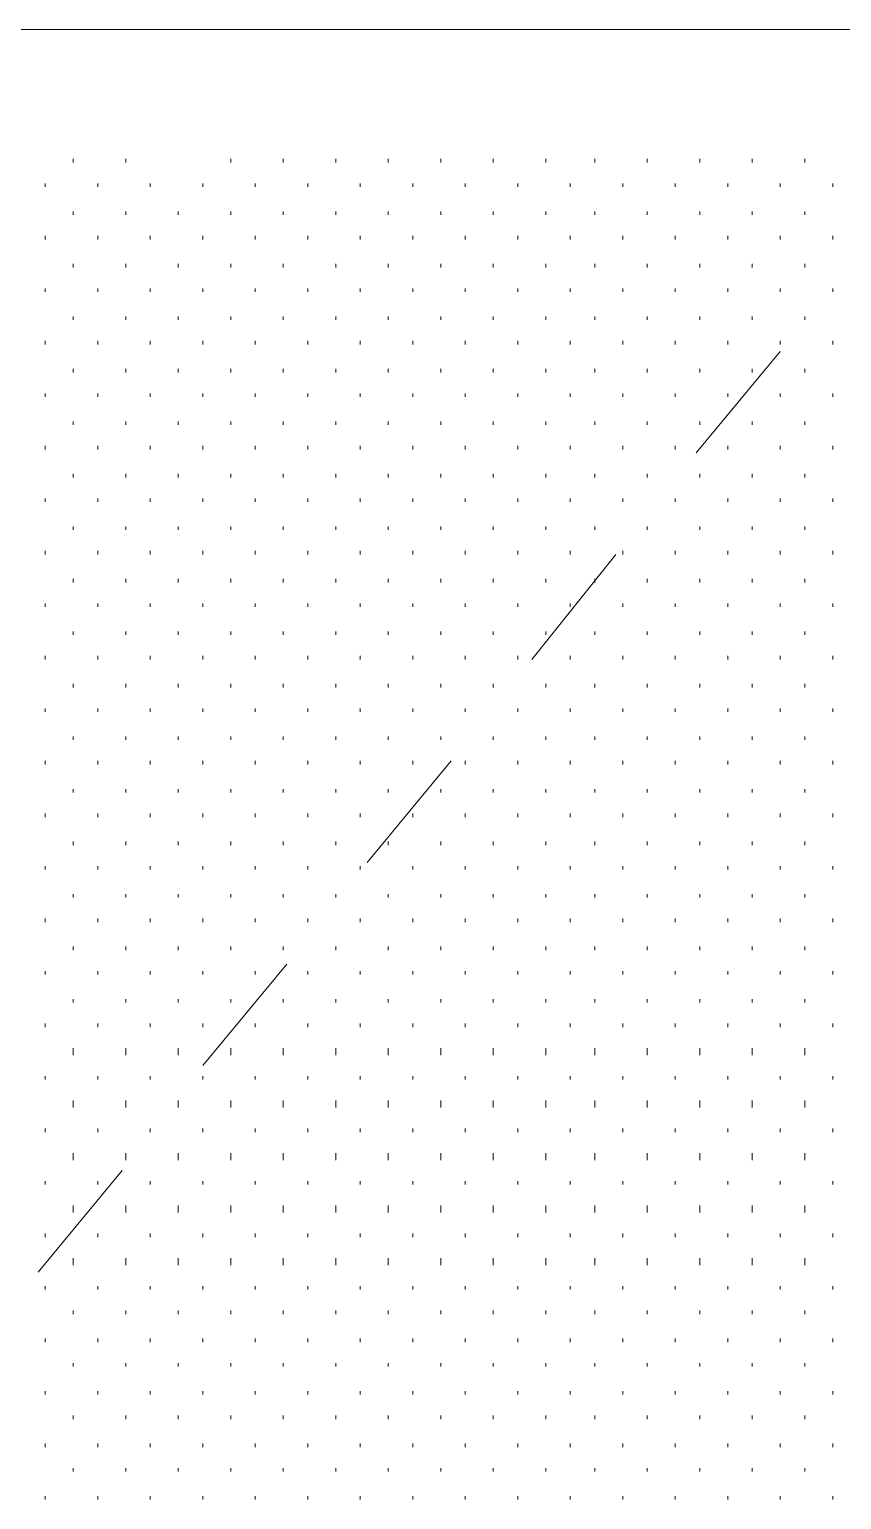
# Model space of a CAD drawing. Header units: inches. Extents: x -6061 to 13621, y -296 to 7483.
# Drawn here: x 12444.17 to 12462.75, y -63.09 to -29.46 of the extents above; entities that cross this region are included whole.
import ezdxf

# ---------------------------------------------------------------- set-up
doc = ezdxf.new("R2010")
doc.units = ezdxf.units.IN
doc.header["$MEASUREMENT"] = 0
doc.layers.get('0').update_dxf_attribs({"linetype": 'CONTINUOUS'})

msp = doc.modelspace()

# ---------------------------------------------------------------- linework, layer by layer
at = {"color": 7, "linetype": 'Continuous', "lineweight": 18, "true_color": 0x000007}
msp.add_line((12426.67203, -29.45513), (12534.71411, -29.45513), dxfattribs=at)
at = {"color": 7, "linetype": 'Continuous', "lineweight": 9, "true_color": 0x000007}
for p, q in [((12465.19556, -29.45513), (12429.15483, -29.45513)), ((12461.35121, -36.82345), (12459.42904, -39.14608)), ((12457.58696, -41.4687), (12455.66479, -43.87142)), ((12453.82271, -46.19404), (12451.90053, -48.51666)), ((12450.05845, -50.83929), (12448.13628, -53.16191)), ((12446.2942, -55.56463), (12444.37203, -57.88725))]:
    msp.add_line(p, q, dxfattribs=at)
at = {"color": 7, "linetype": 'Continuous', "lineweight": 9, "true_color": 0xffffff}
for p, q in [((12445.17293, -32.49857), (12445.17293, -32.41847)), ((12446.37429, -32.49857), (12446.37429, -32.41847)), ((12448.777, -32.49857), (12448.777, -32.41847)), ((12449.97836, -32.49857), (12449.97836, -32.41847)), ((12451.17972, -32.49857), (12451.17972, -32.41847)), ((12452.38108, -32.49857), (12452.38108, -32.41847)), ((12453.58243, -32.49857), (12453.58243, -32.41847)), ((12454.78379, -32.49857), (12454.78379, -32.41847)), ((12455.98515, -32.49857), (12455.98515, -32.41847)), ((12457.10642, -32.49857), (12457.10642, -32.41847)), ((12458.30777, -32.49857), (12458.30777, -32.41847)), ((12459.50913, -32.49857), (12459.50913, -32.41847)), ((12460.71049, -32.49857), (12460.71049, -32.41847)), ((12461.91185, -32.49857), (12461.91185, -32.41847)), ((12444.53221, -33.0592), (12444.53221, -32.97911)), ((12445.73357, -33.0592), (12445.73357, -32.97911)), ((12446.93492, -33.0592), (12446.93492, -32.97911)), ((12448.13628, -33.0592), (12448.13628, -32.97911)), ((12449.33764, -33.0592), (12449.33764, -32.97911)), ((12450.539, -33.0592), (12450.539, -32.97911)), ((12451.74035, -33.0592), (12451.74035, -32.97911)), ((12452.94171, -33.0592), (12452.94171, -32.97911)), ((12454.14307, -33.0592), (12454.14307, -32.97911)), ((12455.34443, -33.0592), (12455.34443, -32.97911)), ((12456.54578, -33.0592), (12456.54578, -32.97911)), ((12457.74714, -33.0592), (12457.74714, -32.97911)), ((12458.9485, -33.0592), (12458.9485, -32.97911)), ((12460.14985, -33.0592), (12460.14985, -32.97911)), ((12461.35121, -33.0592), (12461.35121, -32.97911)), ((12462.55257, -33.0592), (12462.55257, -32.97911)), ((12445.17293, -33.69992), (12445.17293, -33.61983)), ((12446.37429, -33.69992), (12446.37429, -33.61983)), ((12447.57565, -33.69992), (12447.57565, -33.61983)), ((12448.777, -33.69992), (12448.777, -33.61983)), ((12449.97836, -33.69992), (12449.97836, -33.61983)), ((12451.17972, -33.69992), (12451.17972, -33.61983)), ((12452.38108, -33.69992), (12452.38108, -33.61983)), ((12453.58243, -33.69992), (12453.58243, -33.61983)), ((12454.78379, -33.69992), (12454.78379, -33.61983)), ((12455.98515, -33.69992), (12455.98515, -33.61983)), ((12457.10642, -33.69992), (12457.10642, -33.61983)), ((12458.30777, -33.69992), (12458.30777, -33.61983)), ((12459.50913, -33.69992), (12459.50913, -33.61983)), ((12460.71049, -33.69992), (12460.71049, -33.61983)), ((12461.91185, -33.69992), (12461.91185, -33.61983)), ((12444.53221, -34.26056), (12444.53221, -34.18047)), ((12445.73357, -34.26056), (12445.73357, -34.18047)), ((12446.93492, -34.26056), (12446.93492, -34.18047)), ((12448.13628, -34.26056), (12448.13628, -34.18047)), ((12449.33764, -34.26056), (12449.33764, -34.18047)), ((12450.539, -34.26056), (12450.539, -34.18047)), ((12451.74035, -34.26056), (12451.74035, -34.18047)), ((12452.94171, -34.26056), (12452.94171, -34.18047)), ((12454.14307, -34.26056), (12454.14307, -34.18047)), ((12455.34443, -34.26056), (12455.34443, -34.18047)), ((12456.54578, -34.26056), (12456.54578, -34.18047)), ((12457.74714, -34.26056), (12457.74714, -34.18047)), ((12458.9485, -34.26056), (12458.9485, -34.18047)), ((12460.14985, -34.26056), (12460.14985, -34.18047)), ((12461.35121, -34.26056), (12461.35121, -34.18047)), ((12462.55257, -34.26056), (12462.55257, -34.18047)), ((12445.17293, -34.90128), (12445.17293, -34.82119)), ((12446.37429, -34.90128), (12446.37429, -34.82119)), ((12447.57565, -34.90128), (12447.57565, -34.82119)), ((12448.777, -34.90128), (12448.777, -34.82119)), ((12449.97836, -34.90128), (12449.97836, -34.82119)), ((12451.17972, -34.90128), (12451.17972, -34.82119)), ((12452.38108, -34.90128), (12452.38108, -34.82119)), ((12453.58243, -34.90128), (12453.58243, -34.82119)), ((12454.78379, -34.90128), (12454.78379, -34.82119)), ((12455.98515, -34.90128), (12455.98515, -34.82119)), ((12457.10642, -34.90128), (12457.10642, -34.82119)), ((12458.30777, -34.90128), (12458.30777, -34.82119)), ((12459.50913, -34.90128), (12459.50913, -34.82119)), ((12460.71049, -34.90128), (12460.71049, -34.82119)), ((12461.91185, -34.90128), (12461.91185, -34.82119)), ((12444.53221, -35.46191), (12444.53221, -35.38182)), ((12445.73357, -35.46191), (12445.73357, -35.38182)), ((12446.93492, -35.46191), (12446.93492, -35.38182)), ((12448.13628, -35.46191), (12448.13628, -35.38182)), ((12449.33764, -35.46191), (12449.33764, -35.38182)), ((12450.539, -35.46191), (12450.539, -35.38182)), ((12451.74035, -35.46191), (12451.74035, -35.38182)), ((12452.94171, -35.46191), (12452.94171, -35.38182)), ((12454.14307, -35.46191), (12454.14307, -35.38182)), ((12455.34443, -35.46191), (12455.34443, -35.38182)), ((12456.54578, -35.46191), (12456.54578, -35.38182)), ((12457.74714, -35.46191), (12457.74714, -35.38182)), ((12458.9485, -35.46191), (12458.9485, -35.38182)), ((12460.14985, -35.46191), (12460.14985, -35.38182)), ((12461.35121, -35.46191), (12461.35121, -35.38182)), ((12462.55257, -35.46191), (12462.55257, -35.38182)), ((12445.17293, -36.10264), (12445.17293, -36.02255)), ((12446.37429, -36.10264), (12446.37429, -36.02255)), ((12447.57565, -36.10264), (12447.57565, -36.02255)), ((12448.777, -36.10264), (12448.777, -36.02255)), ((12449.97836, -36.10264), (12449.97836, -36.02255)), ((12451.17972, -36.10264), (12451.17972, -36.02255)), ((12452.38108, -36.10264), (12452.38108, -36.02255)), ((12453.58243, -36.10264), (12453.58243, -36.02255)), ((12454.78379, -36.10264), (12454.78379, -36.02255)), ((12455.98515, -36.10264), (12455.98515, -36.02255)), ((12457.10642, -36.10264), (12457.10642, -36.02255)), ((12458.30777, -36.10264), (12458.30777, -36.02255)), ((12459.50913, -36.10264), (12459.50913, -36.02255)), ((12460.71049, -36.10264), (12460.71049, -36.02255)), ((12461.91185, -36.10264), (12461.91185, -36.02255)), ((12444.53221, -36.66327), (12444.53221, -36.58318)), ((12445.73357, -36.66327), (12445.73357, -36.58318)), ((12446.93492, -36.66327), (12446.93492, -36.58318)), ((12448.13628, -36.66327), (12448.13628, -36.58318)), ((12449.33764, -36.66327), (12449.33764, -36.58318)), ((12450.539, -36.66327), (12450.539, -36.58318)), ((12451.74035, -36.66327), (12451.74035, -36.58318)), ((12452.94171, -36.66327), (12452.94171, -36.58318)), ((12454.14307, -36.66327), (12454.14307, -36.58318)), ((12455.34443, -36.66327), (12455.34443, -36.58318)), ((12456.54578, -36.66327), (12456.54578, -36.58318)), ((12457.74714, -36.66327), (12457.74714, -36.58318)), ((12458.9485, -36.66327), (12458.9485, -36.58318)), ((12460.14985, -36.66327), (12460.14985, -36.58318)), ((12461.35121, -36.66327), (12461.35121, -36.58318)), ((12462.55257, -36.66327), (12462.55257, -36.58318)), ((12445.17293, -37.30399), (12445.17293, -37.2239)), ((12446.37429, -37.30399), (12446.37429, -37.2239)), ((12447.57565, -37.30399), (12447.57565, -37.2239)), ((12448.777, -37.30399), (12448.777, -37.2239)), ((12449.97836, -37.30399), (12449.97836, -37.2239)), ((12451.17972, -37.30399), (12451.17972, -37.2239)), ((12452.38108, -37.30399), (12452.38108, -37.2239)), ((12453.58243, -37.30399), (12453.58243, -37.2239)), ((12454.78379, -37.30399), (12454.78379, -37.2239)), ((12455.98515, -37.30399), (12455.98515, -37.2239)), ((12457.10642, -37.30399), (12457.10642, -37.2239)), ((12458.30777, -37.30399), (12458.30777, -37.2239)), ((12459.50913, -37.30399), (12459.50913, -37.2239)), ((12460.71049, -37.30399), (12460.71049, -37.2239)), ((12461.91185, -37.30399), (12461.91185, -37.2239)), ((12444.53221, -37.86463), (12444.53221, -37.78454)), ((12445.73357, -37.86463), (12445.73357, -37.78454)), ((12446.93492, -37.86463), (12446.93492, -37.78454)), ((12448.13628, -37.86463), (12448.13628, -37.78454)), ((12449.33764, -37.86463), (12449.33764, -37.78454)), ((12450.539, -37.86463), (12450.539, -37.78454)), ((12451.74035, -37.86463), (12451.74035, -37.78454)), ((12452.94171, -37.86463), (12452.94171, -37.78454)), ((12454.14307, -37.86463), (12454.14307, -37.78454)), ((12455.34443, -37.86463), (12455.34443, -37.78454)), ((12456.54578, -37.86463), (12456.54578, -37.78454)), ((12457.74714, -37.86463), (12457.74714, -37.78454)), ((12458.9485, -37.86463), (12458.9485, -37.78454)), ((12460.14985, -37.86463), (12460.14985, -37.78454)), ((12461.35121, -37.86463), (12461.35121, -37.78454)), ((12462.55257, -37.86463), (12462.55257, -37.78454)), ((12445.17293, -38.50535), (12445.17293, -38.42526)), ((12446.37429, -38.50535), (12446.37429, -38.42526)), ((12447.57565, -38.50535), (12447.57565, -38.42526)), ((12448.777, -38.50535), (12448.777, -38.42526)), ((12449.97836, -38.50535), (12449.97836, -38.42526)), ((12451.17972, -38.50535), (12451.17972, -38.42526)), ((12452.38108, -38.50535), (12452.38108, -38.42526)), ((12453.58243, -38.50535), (12453.58243, -38.42526)), ((12454.78379, -38.50535), (12454.78379, -38.42526)), ((12455.98515, -38.50535), (12455.98515, -38.42526)), ((12457.10642, -38.50535), (12457.10642, -38.42526)), ((12458.30777, -38.50535), (12458.30777, -38.42526)), ((12459.50913, -38.50535), (12459.50913, -38.42526)), ((12460.71049, -38.50535), (12460.71049, -38.42526)), ((12461.91185, -38.50535), (12461.91185, -38.42526)), ((12444.53221, -39.06599), (12444.53221, -38.9859)), ((12445.73357, -39.06599), (12445.73357, -38.9859)), ((12446.93492, -39.06599), (12446.93492, -38.9859)), ((12448.13628, -39.06599), (12448.13628, -38.9859)), ((12449.33764, -39.06599), (12449.33764, -38.9859)), ((12450.539, -39.06599), (12450.539, -38.9859)), ((12451.74035, -39.06599), (12451.74035, -38.9859)), ((12452.94171, -39.06599), (12452.94171, -38.9859)), ((12454.14307, -39.06599), (12454.14307, -38.9859)), ((12455.34443, -39.06599), (12455.34443, -38.9859)), ((12456.54578, -39.06599), (12456.54578, -38.9859)), ((12457.74714, -39.06599), (12457.74714, -38.9859)), ((12458.9485, -39.06599), (12458.9485, -38.9859)), ((12460.14985, -39.06599), (12460.14985, -38.9859)), ((12461.35121, -39.06599), (12461.35121, -38.9859)), ((12462.55257, -39.06599), (12462.55257, -38.9859)), ((12445.17293, -39.70671), (12445.17293, -39.62662)), ((12446.37429, -39.70671), (12446.37429, -39.62662)), ((12447.57565, -39.70671), (12447.57565, -39.62662)), ((12448.777, -39.70671), (12448.777, -39.62662)), ((12449.97836, -39.70671), (12449.97836, -39.62662)), ((12451.17972, -39.70671), (12451.17972, -39.62662)), ((12452.38108, -39.70671), (12452.38108, -39.62662)), ((12453.58243, -39.70671), (12453.58243, -39.62662)), ((12454.78379, -39.70671), (12454.78379, -39.62662)), ((12455.98515, -39.70671), (12455.98515, -39.62662)), ((12457.10642, -39.70671), (12457.10642, -39.62662)), ((12458.30777, -39.70671), (12458.30777, -39.62662)), ((12459.50913, -39.70671), (12459.50913, -39.62662)), ((12460.71049, -39.70671), (12460.71049, -39.62662)), ((12461.91185, -39.70671), (12461.91185, -39.62662)), ((12444.53221, -40.26734), (12444.53221, -40.18725)), ((12445.73357, -40.26734), (12445.73357, -40.18725)), ((12446.93492, -40.26734), (12446.93492, -40.18725)), ((12448.13628, -40.26734), (12448.13628, -40.18725)), ((12449.33764, -40.26734), (12449.33764, -40.18725)), ((12450.539, -40.26734), (12450.539, -40.18725)), ((12451.74035, -40.26734), (12451.74035, -40.18725)), ((12452.94171, -40.26734), (12452.94171, -40.18725)), ((12454.14307, -40.26734), (12454.14307, -40.18725)), ((12455.34443, -40.26734), (12455.34443, -40.18725)), ((12456.54578, -40.26734), (12456.54578, -40.18725)), ((12457.74714, -40.26734), (12457.74714, -40.18725)), ((12458.9485, -40.26734), (12458.9485, -40.18725)), ((12460.14985, -40.26734), (12460.14985, -40.18725)), ((12461.35121, -40.26734), (12461.35121, -40.18725)), ((12462.55257, -40.26734), (12462.55257, -40.18725)), ((12445.17293, -40.90807), (12445.17293, -40.82798)), ((12446.37429, -40.90807), (12446.37429, -40.82798)), ((12447.57565, -40.90807), (12447.57565, -40.82798)), ((12448.777, -40.90807), (12448.777, -40.82798)), ((12449.97836, -40.90807), (12449.97836, -40.82798)), ((12451.17972, -40.90807), (12451.17972, -40.82798)), ((12452.38108, -40.90807), (12452.38108, -40.82798)), ((12453.58243, -40.90807), (12453.58243, -40.82798)), ((12454.78379, -40.90807), (12454.78379, -40.82798)), ((12455.98515, -40.90807), (12455.98515, -40.82798)), ((12457.10642, -40.90807), (12457.10642, -40.82798)), ((12458.30777, -40.90807), (12458.30777, -40.82798)), ((12459.50913, -40.90807), (12459.50913, -40.82798)), ((12460.71049, -40.90807), (12460.71049, -40.82798)), ((12461.91185, -40.90807), (12461.91185, -40.82798)), ((12444.53221, -41.4687), (12444.53221, -41.38861)), ((12445.73357, -41.4687), (12445.73357, -41.38861)), ((12446.93492, -41.4687), (12446.93492, -41.38861)), ((12448.13628, -41.4687), (12448.13628, -41.38861)), ((12449.33764, -41.4687), (12449.33764, -41.38861)), ((12450.539, -41.4687), (12450.539, -41.38861)), ((12451.74035, -41.4687), (12451.74035, -41.38861)), ((12452.94171, -41.4687), (12452.94171, -41.38861)), ((12454.14307, -41.4687), (12454.14307, -41.38861)), ((12455.34443, -41.4687), (12455.34443, -41.38861)), ((12456.54578, -41.4687), (12456.54578, -41.38861)), ((12457.74714, -41.4687), (12457.74714, -41.38861)), ((12458.9485, -41.4687), (12458.9485, -41.38861)), ((12460.14985, -41.4687), (12460.14985, -41.38861)), ((12461.35121, -41.4687), (12461.35121, -41.38861)), ((12462.55257, -41.4687), (12462.55257, -41.38861)), ((12445.17293, -42.10942), (12445.17293, -42.02933)), ((12446.37429, -42.10942), (12446.37429, -42.02933)), ((12447.57565, -42.10942), (12447.57565, -42.02933)), ((12448.777, -42.10942), (12448.777, -42.02933)), ((12449.97836, -42.10942), (12449.97836, -42.02933)), ((12451.17972, -42.10942), (12451.17972, -42.02933)), ((12452.38108, -42.10942), (12452.38108, -42.02933)), ((12453.58243, -42.10942), (12453.58243, -42.02933)), ((12454.78379, -42.10942), (12454.78379, -42.02933)), ((12455.98515, -42.10942), (12455.98515, -42.02933)), ((12457.10642, -42.10942), (12457.10642, -42.02933)), ((12458.30777, -42.10942), (12458.30777, -42.02933)), ((12459.50913, -42.10942), (12459.50913, -42.02933)), ((12460.71049, -42.10942), (12460.71049, -42.02933)), ((12461.91185, -42.10942), (12461.91185, -42.02933)), ((12444.53221, -42.67006), (12444.53221, -42.58997)), ((12445.73357, -42.67006), (12445.73357, -42.58997)), ((12446.93492, -42.67006), (12446.93492, -42.58997)), ((12448.13628, -42.67006), (12448.13628, -42.58997)), ((12449.33764, -42.67006), (12449.33764, -42.58997)), ((12450.539, -42.67006), (12450.539, -42.58997)), ((12451.74035, -42.67006), (12451.74035, -42.58997)), ((12452.94171, -42.67006), (12452.94171, -42.58997)), ((12454.14307, -42.67006), (12454.14307, -42.58997)), ((12455.34443, -42.67006), (12455.34443, -42.58997)), ((12456.54578, -42.67006), (12456.54578, -42.58997)), ((12457.74714, -42.67006), (12457.74714, -42.58997)), ((12458.9485, -42.67006), (12458.9485, -42.58997)), ((12460.14985, -42.67006), (12460.14985, -42.58997)), ((12461.35121, -42.67006), (12461.35121, -42.58997)), ((12462.55257, -42.67006), (12462.55257, -42.58997)), ((12445.17293, -43.31078), (12445.17293, -43.23069)), ((12446.37429, -43.31078), (12446.37429, -43.23069)), ((12447.57565, -43.31078), (12447.57565, -43.23069)), ((12448.777, -43.31078), (12448.777, -43.23069)), ((12449.97836, -43.31078), (12449.97836, -43.23069)), ((12451.17972, -43.31078), (12451.17972, -43.23069)), ((12452.38108, -43.31078), (12452.38108, -43.23069)), ((12453.58243, -43.31078), (12453.58243, -43.23069)), ((12454.78379, -43.31078), (12454.78379, -43.23069)), ((12455.98515, -43.31078), (12455.98515, -43.23069)), ((12457.10642, -43.31078), (12457.10642, -43.23069)), ((12458.30777, -43.31078), (12458.30777, -43.23069)), ((12459.50913, -43.31078), (12459.50913, -43.23069)), ((12460.71049, -43.31078), (12460.71049, -43.23069)), ((12461.91185, -43.31078), (12461.91185, -43.23069)), ((12444.53221, -43.87142), (12444.53221, -43.79133)), ((12445.73357, -43.87142), (12445.73357, -43.79133)), ((12446.93492, -43.87142), (12446.93492, -43.79133)), ((12448.13628, -43.87142), (12448.13628, -43.79133)), ((12449.33764, -43.87142), (12449.33764, -43.79133)), ((12450.539, -43.87142), (12450.539, -43.79133)), ((12451.74035, -43.87142), (12451.74035, -43.79133)), ((12452.94171, -43.87142), (12452.94171, -43.79133)), ((12454.14307, -43.87142), (12454.14307, -43.79133)), ((12455.34443, -43.87142), (12455.34443, -43.79133)), ((12456.54578, -43.87142), (12456.54578, -43.79133)), ((12457.74714, -43.87142), (12457.74714, -43.79133)), ((12458.9485, -43.87142), (12458.9485, -43.79133)), ((12460.14985, -43.87142), (12460.14985, -43.79133)), ((12461.35121, -43.87142), (12461.35121, -43.79133)), ((12462.55257, -43.87142), (12462.55257, -43.79133)), ((12445.17293, -44.51214), (12445.17293, -44.43205)), ((12446.37429, -44.51214), (12446.37429, -44.43205)), ((12447.57565, -44.51214), (12447.57565, -44.43205)), ((12448.777, -44.51214), (12448.777, -44.43205)), ((12449.97836, -44.51214), (12449.97836, -44.43205)), ((12451.17972, -44.51214), (12451.17972, -44.43205)), ((12452.38108, -44.51214), (12452.38108, -44.43205)), ((12453.58243, -44.51214), (12453.58243, -44.43205)), ((12454.78379, -44.51214), (12454.78379, -44.43205)), ((12455.98515, -44.51214), (12455.98515, -44.43205)), ((12457.10642, -44.51214), (12457.10642, -44.43205)), ((12458.30777, -44.51214), (12458.30777, -44.43205)), ((12459.50913, -44.51214), (12459.50913, -44.43205)), ((12460.71049, -44.51214), (12460.71049, -44.43205)), ((12461.91185, -44.51214), (12461.91185, -44.43205)), ((12444.53221, -45.07277), (12444.53221, -44.99268)), ((12445.73357, -45.07277), (12445.73357, -44.99268)), ((12446.93492, -45.07277), (12446.93492, -44.99268)), ((12448.13628, -45.07277), (12448.13628, -44.99268)), ((12449.33764, -45.07277), (12449.33764, -44.99268)), ((12450.539, -45.07277), (12450.539, -44.99268)), ((12451.74035, -45.07277), (12451.74035, -44.99268)), ((12452.94171, -45.07277), (12452.94171, -44.99268)), ((12454.14307, -45.07277), (12454.14307, -44.99268)), ((12455.34443, -45.07277), (12455.34443, -44.99268)), ((12456.54578, -45.07277), (12456.54578, -44.99268)), ((12457.74714, -45.07277), (12457.74714, -44.99268)), ((12458.9485, -45.07277), (12458.9485, -44.99268)), ((12460.14985, -45.07277), (12460.14985, -44.99268)), ((12461.35121, -45.07277), (12461.35121, -44.99268)), ((12462.55257, -45.07277), (12462.55257, -44.99268)), ((12445.17293, -45.7135), (12445.17293, -45.63341)), ((12446.37429, -45.7135), (12446.37429, -45.63341)), ((12447.57565, -45.7135), (12447.57565, -45.63341)), ((12448.777, -45.7135), (12448.777, -45.63341)), ((12449.97836, -45.7135), (12449.97836, -45.63341)), ((12451.17972, -45.7135), (12451.17972, -45.63341)), ((12452.38108, -45.7135), (12452.38108, -45.63341)), ((12453.58243, -45.7135), (12453.58243, -45.63341)), ((12454.78379, -45.7135), (12454.78379, -45.63341)), ((12455.98515, -45.7135), (12455.98515, -45.63341)), ((12457.10642, -45.7135), (12457.10642, -45.63341)), ((12458.30777, -45.7135), (12458.30777, -45.63341)), ((12459.50913, -45.7135), (12459.50913, -45.63341)), ((12460.71049, -45.7135), (12460.71049, -45.63341)), ((12461.91185, -45.7135), (12461.91185, -45.63341)), ((12444.53221, -46.27413), (12444.53221, -46.19404)), ((12445.73357, -46.27413), (12445.73357, -46.19404)), ((12446.93492, -46.27413), (12446.93492, -46.19404)), ((12448.13628, -46.27413), (12448.13628, -46.19404)), ((12449.33764, -46.27413), (12449.33764, -46.19404)), ((12450.539, -46.27413), (12450.539, -46.19404)), ((12451.74035, -46.27413), (12451.74035, -46.19404)), ((12452.94171, -46.27413), (12452.94171, -46.19404)), ((12454.14307, -46.27413), (12454.14307, -46.19404)), ((12455.34443, -46.27413), (12455.34443, -46.19404)), ((12456.54578, -46.27413), (12456.54578, -46.19404)), ((12457.74714, -46.27413), (12457.74714, -46.19404)), ((12458.9485, -46.27413), (12458.9485, -46.19404)), ((12460.14985, -46.27413), (12460.14985, -46.19404)), ((12461.35121, -46.27413), (12461.35121, -46.19404)), ((12462.55257, -46.27413), (12462.55257, -46.19404)), ((12445.17293, -46.91485), (12445.17293, -46.83476)), ((12446.37429, -46.91485), (12446.37429, -46.83476)), ((12447.57565, -46.91485), (12447.57565, -46.83476)), ((12448.777, -46.91485), (12448.777, -46.83476)), ((12449.97836, -46.91485), (12449.97836, -46.83476)), ((12451.17972, -46.91485), (12451.17972, -46.83476)), ((12452.38108, -46.91485), (12452.38108, -46.83476)), ((12453.58243, -46.91485), (12453.58243, -46.83476)), ((12454.78379, -46.91485), (12454.78379, -46.83476)), ((12455.98515, -46.91485), (12455.98515, -46.83476)), ((12457.10642, -46.91485), (12457.10642, -46.83476)), ((12458.30777, -46.91485), (12458.30777, -46.83476)), ((12459.50913, -46.91485), (12459.50913, -46.83476)), ((12460.71049, -46.91485), (12460.71049, -46.83476)), ((12461.91185, -46.91485), (12461.91185, -46.83476)), ((12444.53221, -47.47549), (12444.53221, -47.3954)), ((12445.73357, -47.47549), (12445.73357, -47.3954)), ((12446.93492, -47.47549), (12446.93492, -47.3954)), ((12448.13628, -47.47549), (12448.13628, -47.3954)), ((12449.33764, -47.47549), (12449.33764, -47.3954)), ((12450.539, -47.47549), (12450.539, -47.3954)), ((12451.74035, -47.47549), (12451.74035, -47.3954)), ((12452.94171, -47.47549), (12452.94171, -47.3954)), ((12454.14307, -47.47549), (12454.14307, -47.3954)), ((12455.34443, -47.47549), (12455.34443, -47.3954)), ((12456.54578, -47.47549), (12456.54578, -47.3954)), ((12457.74714, -47.47549), (12457.74714, -47.3954)), ((12458.9485, -47.47549), (12458.9485, -47.3954)), ((12460.14985, -47.47549), (12460.14985, -47.3954)), ((12461.35121, -47.47549), (12461.35121, -47.3954)), ((12462.55257, -47.47549), (12462.55257, -47.3954)), ((12445.17293, -48.11621), (12445.17293, -48.03612)), ((12446.37429, -48.11621), (12446.37429, -48.03612)), ((12447.57565, -48.11621), (12447.57565, -48.03612)), ((12448.777, -48.11621), (12448.777, -48.03612)), ((12449.97836, -48.11621), (12449.97836, -48.03612)), ((12451.17972, -48.11621), (12451.17972, -48.03612)), ((12452.38108, -48.11621), (12452.38108, -48.03612)), ((12453.58243, -48.11621), (12453.58243, -48.03612)), ((12454.78379, -48.11621), (12454.78379, -48.03612)), ((12455.98515, -48.11621), (12455.98515, -48.03612)), ((12457.10642, -48.11621), (12457.10642, -48.03612)), ((12458.30777, -48.11621), (12458.30777, -48.03612)), ((12459.50913, -48.11621), (12459.50913, -48.03612)), ((12460.71049, -48.11621), (12460.71049, -48.03612)), ((12461.91185, -48.11621), (12461.91185, -48.03612)), ((12444.53221, -48.67685), (12444.53221, -48.59676)), ((12445.73357, -48.67685), (12445.73357, -48.59676)), ((12446.93492, -48.67685), (12446.93492, -48.59676)), ((12448.13628, -48.67685), (12448.13628, -48.59676)), ((12449.33764, -48.67685), (12449.33764, -48.59676)), ((12450.539, -48.67685), (12450.539, -48.59676)), ((12451.74035, -48.67685), (12451.74035, -48.59676)), ((12452.94171, -48.67685), (12452.94171, -48.59676)), ((12454.14307, -48.67685), (12454.14307, -48.59676)), ((12455.34443, -48.67685), (12455.34443, -48.59676)), ((12456.54578, -48.67685), (12456.54578, -48.59676)), ((12457.74714, -48.67685), (12457.74714, -48.59676)), ((12458.9485, -48.67685), (12458.9485, -48.59676)), ((12460.14985, -48.67685), (12460.14985, -48.59676)), ((12461.35121, -48.67685), (12461.35121, -48.59676)), ((12462.55257, -48.67685), (12462.55257, -48.59676)), ((12445.17293, -49.31757), (12445.17293, -49.23748)), ((12446.37429, -49.31757), (12446.37429, -49.23748)), ((12447.57565, -49.31757), (12447.57565, -49.23748)), ((12448.777, -49.31757), (12448.777, -49.23748)), ((12449.97836, -49.31757), (12449.97836, -49.23748)), ((12451.17972, -49.31757), (12451.17972, -49.23748)), ((12452.38108, -49.31757), (12452.38108, -49.23748)), ((12453.58243, -49.31757), (12453.58243, -49.23748)), ((12454.78379, -49.31757), (12454.78379, -49.23748)), ((12455.98515, -49.31757), (12455.98515, -49.23748)), ((12457.10642, -49.31757), (12457.10642, -49.23748)), ((12458.30777, -49.31757), (12458.30777, -49.23748)), ((12459.50913, -49.31757), (12459.50913, -49.23748)), ((12460.71049, -49.31757), (12460.71049, -49.23748)), ((12461.91185, -49.31757), (12461.91185, -49.23748)), ((12444.53221, -49.8782), (12444.53221, -49.79811)), ((12445.73357, -49.8782), (12445.73357, -49.79811)), ((12446.93492, -49.8782), (12446.93492, -49.79811)), ((12448.13628, -49.8782), (12448.13628, -49.79811)), ((12449.33764, -49.8782), (12449.33764, -49.79811)), ((12450.539, -49.8782), (12450.539, -49.79811)), ((12451.74035, -49.8782), (12451.74035, -49.79811)), ((12452.94171, -49.8782), (12452.94171, -49.79811)), ((12454.14307, -49.8782), (12454.14307, -49.79811)), ((12455.34443, -49.8782), (12455.34443, -49.79811)), ((12456.54578, -49.8782), (12456.54578, -49.79811)), ((12457.74714, -49.8782), (12457.74714, -49.79811)), ((12458.9485, -49.8782), (12458.9485, -49.79811)), ((12460.14985, -49.8782), (12460.14985, -49.79811)), ((12461.35121, -49.8782), (12461.35121, -49.79811)), ((12462.55257, -49.8782), (12462.55257, -49.79811)), ((12445.17293, -50.51893), (12445.17293, -50.43884)), ((12446.37429, -50.51893), (12446.37429, -50.43884)), ((12447.57565, -50.51893), (12447.57565, -50.43884)), ((12448.777, -50.51893), (12448.777, -50.43884)), ((12449.97836, -50.51893), (12449.97836, -50.43884)), ((12451.17972, -50.51893), (12451.17972, -50.43884)), ((12452.38108, -50.51893), (12452.38108, -50.43884)), ((12453.58243, -50.51893), (12453.58243, -50.43884)), ((12454.78379, -50.51893), (12454.78379, -50.43884)), ((12455.98515, -50.51893), (12455.98515, -50.43884)), ((12457.10642, -50.51893), (12457.10642, -50.43884)), ((12458.30777, -50.51893), (12458.30777, -50.43884)), ((12459.50913, -50.51893), (12459.50913, -50.43884)), ((12460.71049, -50.51893), (12460.71049, -50.43884)), ((12461.91185, -50.51893), (12461.91185, -50.43884)), ((12444.53221, -51.07956), (12444.53221, -50.99947)), ((12445.73357, -51.07956), (12445.73357, -50.99947)), ((12446.93492, -51.07956), (12446.93492, -50.99947)), ((12448.13628, -51.07956), (12448.13628, -50.99947)), ((12449.33764, -51.07956), (12449.33764, -50.99947)), ((12450.539, -51.07956), (12450.539, -50.99947)), ((12451.74035, -51.07956), (12451.74035, -50.99947)), ((12452.94171, -51.07956), (12452.94171, -50.99947)), ((12454.14307, -51.07956), (12454.14307, -50.99947)), ((12455.34443, -51.07956), (12455.34443, -50.99947)), ((12456.54578, -51.07956), (12456.54578, -50.99947)), ((12457.74714, -51.07956), (12457.74714, -50.99947)), ((12458.9485, -51.07956), (12458.9485, -50.99947)), ((12460.14985, -51.07956), (12460.14985, -50.99947)), ((12461.35121, -51.07956), (12461.35121, -50.99947)), ((12462.55257, -51.07956), (12462.55257, -50.99947)), ((12445.17293, -51.72028), (12445.17293, -51.64019)), ((12446.37429, -51.72028), (12446.37429, -51.64019)), ((12447.57565, -51.72028), (12447.57565, -51.64019)), ((12448.777, -51.72028), (12448.777, -51.64019)), ((12449.97836, -51.72028), (12449.97836, -51.64019)), ((12451.17972, -51.72028), (12451.17972, -51.64019)), ((12452.38108, -51.72028), (12452.38108, -51.64019)), ((12453.58243, -51.72028), (12453.58243, -51.64019)), ((12454.78379, -51.72028), (12454.78379, -51.64019)), ((12455.98515, -51.72028), (12455.98515, -51.64019)), ((12457.10642, -51.72028), (12457.10642, -51.64019)), ((12458.30777, -51.72028), (12458.30777, -51.64019)), ((12459.50913, -51.72028), (12459.50913, -51.64019)), ((12460.71049, -51.72028), (12460.71049, -51.64019)), ((12461.91185, -51.72028), (12461.91185, -51.64019)), ((12444.53221, -52.28092), (12444.53221, -52.20083)), ((12445.73357, -52.28092), (12445.73357, -52.20083)), ((12446.93492, -52.28092), (12446.93492, -52.20083)), ((12448.13628, -52.28092), (12448.13628, -52.20083)), ((12449.33764, -52.28092), (12449.33764, -52.20083)), ((12450.539, -52.28092), (12450.539, -52.20083)), ((12451.74035, -52.28092), (12451.74035, -52.20083)), ((12452.94171, -52.28092), (12452.94171, -52.20083)), ((12454.14307, -52.28092), (12454.14307, -52.20083)), ((12455.34443, -52.28092), (12455.34443, -52.20083)), ((12456.54578, -52.28092), (12456.54578, -52.20083)), ((12457.74714, -52.28092), (12457.74714, -52.20083)), ((12458.9485, -52.28092), (12458.9485, -52.20083)), ((12460.14985, -52.28092), (12460.14985, -52.20083)), ((12461.35121, -52.28092), (12461.35121, -52.20083)), ((12462.55257, -52.28092), (12462.55257, -52.20083)), ((12445.17293, -52.92164), (12445.17293, -52.76146)), ((12446.37429, -52.92164), (12446.37429, -52.76146)), ((12447.57565, -52.92164), (12447.57565, -52.76146)), ((12448.777, -52.92164), (12448.777, -52.76146)), ((12449.97836, -52.92164), (12449.97836, -52.76146)), ((12451.17972, -52.92164), (12451.17972, -52.76146)), ((12452.38108, -52.92164), (12452.38108, -52.76146)), ((12453.58243, -52.92164), (12453.58243, -52.76146)), ((12454.78379, -52.92164), (12454.78379, -52.76146)), ((12455.98515, -52.92164), (12455.98515, -52.76146)), ((12457.10642, -52.92164), (12457.10642, -52.76146)), ((12458.30777, -52.92164), (12458.30777, -52.76146)), ((12459.50913, -52.92164), (12459.50913, -52.76146)), ((12460.71049, -52.92164), (12460.71049, -52.76146)), ((12461.91185, -52.92164), (12461.91185, -52.76146)), ((12444.53221, -53.48228), (12444.53221, -53.40219)), ((12445.73357, -53.48228), (12445.73357, -53.40219)), ((12446.93492, -53.48228), (12446.93492, -53.40219)), ((12448.13628, -53.48228), (12448.13628, -53.40219)), ((12449.33764, -53.48228), (12449.33764, -53.40219)), ((12450.539, -53.48228), (12450.539, -53.40219)), ((12451.74035, -53.48228), (12451.74035, -53.40219)), ((12452.94171, -53.48228), (12452.94171, -53.40219)), ((12454.14307, -53.48228), (12454.14307, -53.40219)), ((12455.34443, -53.48228), (12455.34443, -53.40219)), ((12456.54578, -53.48228), (12456.54578, -53.40219)), ((12457.74714, -53.48228), (12457.74714, -53.40219)), ((12458.9485, -53.48228), (12458.9485, -53.40219)), ((12460.14985, -53.48228), (12460.14985, -53.40219)), ((12461.35121, -53.48228), (12461.35121, -53.40219)), ((12462.55257, -53.48228), (12462.55257, -53.40219)), ((12445.17293, -54.123), (12445.17293, -53.96282)), ((12446.37429, -54.123), (12446.37429, -53.96282)), ((12447.57565, -54.123), (12447.57565, -53.96282)), ((12448.777, -54.123), (12448.777, -53.96282)), ((12449.97836, -54.123), (12449.97836, -53.96282)), ((12451.17972, -54.123), (12451.17972, -53.96282)), ((12452.38108, -54.123), (12452.38108, -53.96282)), ((12453.58243, -54.123), (12453.58243, -53.96282)), ((12454.78379, -54.123), (12454.78379, -53.96282)), ((12455.98515, -54.123), (12455.98515, -53.96282)), ((12457.10642, -54.123), (12457.10642, -53.96282)), ((12458.30777, -54.123), (12458.30777, -53.96282)), ((12459.50913, -54.123), (12459.50913, -53.96282)), ((12460.71049, -54.123), (12460.71049, -53.96282)), ((12461.91185, -54.123), (12461.91185, -53.96282)), ((12444.53221, -54.68363), (12444.53221, -54.60354)), ((12445.73357, -54.68363), (12445.73357, -54.60354)), ((12446.93492, -54.68363), (12446.93492, -54.60354)), ((12448.13628, -54.68363), (12448.13628, -54.60354)), ((12449.33764, -54.68363), (12449.33764, -54.60354)), ((12450.539, -54.68363), (12450.539, -54.60354)), ((12451.74035, -54.68363), (12451.74035, -54.60354)), ((12452.94171, -54.68363), (12452.94171, -54.60354)), ((12454.14307, -54.68363), (12454.14307, -54.60354)), ((12455.34443, -54.68363), (12455.34443, -54.60354)), ((12456.54578, -54.68363), (12456.54578, -54.60354)), ((12457.74714, -54.68363), (12457.74714, -54.60354)), ((12458.9485, -54.68363), (12458.9485, -54.60354)), ((12460.14985, -54.68363), (12460.14985, -54.60354)), ((12461.35121, -54.68363), (12461.35121, -54.60354)), ((12462.55257, -54.68363), (12462.55257, -54.60354)), ((12445.17293, -55.32436), (12445.17293, -55.16418)), ((12446.37429, -55.32436), (12446.37429, -55.16418)), ((12447.57565, -55.32436), (12447.57565, -55.16418)), ((12448.777, -55.32436), (12448.777, -55.16418)), ((12449.97836, -55.32436), (12449.97836, -55.16418)), ((12451.17972, -55.32436), (12451.17972, -55.16418)), ((12452.38108, -55.32436), (12452.38108, -55.16418)), ((12453.58243, -55.32436), (12453.58243, -55.16418)), ((12454.78379, -55.32436), (12454.78379, -55.16418)), ((12455.98515, -55.32436), (12455.98515, -55.16418)), ((12457.10642, -55.32436), (12457.10642, -55.16418)), ((12458.30777, -55.32436), (12458.30777, -55.16418)), ((12459.50913, -55.32436), (12459.50913, -55.16418)), ((12460.71049, -55.32436), (12460.71049, -55.16418)), ((12461.91185, -55.32436), (12461.91185, -55.16418)), ((12444.53221, -55.88499), (12444.53221, -55.8049)), ((12445.73357, -55.88499), (12445.73357, -55.8049)), ((12446.93492, -55.88499), (12446.93492, -55.8049)), ((12448.13628, -55.88499), (12448.13628, -55.8049)), ((12449.33764, -55.88499), (12449.33764, -55.8049)), ((12450.539, -55.88499), (12450.539, -55.8049)), ((12451.74035, -55.88499), (12451.74035, -55.8049)), ((12452.94171, -55.88499), (12452.94171, -55.8049)), ((12454.14307, -55.88499), (12454.14307, -55.8049)), ((12455.34443, -55.88499), (12455.34443, -55.8049)), ((12456.54578, -55.88499), (12456.54578, -55.8049)), ((12457.74714, -55.88499), (12457.74714, -55.8049)), ((12458.9485, -55.88499), (12458.9485, -55.8049)), ((12460.14985, -55.88499), (12460.14985, -55.8049)), ((12461.35121, -55.88499), (12461.35121, -55.8049)), ((12462.55257, -55.88499), (12462.55257, -55.8049)), ((12445.17293, -56.52571), (12445.17293, -56.36553)), ((12446.37429, -56.52571), (12446.37429, -56.36553)), ((12447.57565, -56.52571), (12447.57565, -56.36553)), ((12448.777, -56.52571), (12448.777, -56.36553)), ((12449.97836, -56.52571), (12449.97836, -56.36553)), ((12451.17972, -56.52571), (12451.17972, -56.36553)), ((12452.38108, -56.52571), (12452.38108, -56.36553)), ((12453.58243, -56.52571), (12453.58243, -56.36553)), ((12454.78379, -56.52571), (12454.78379, -56.36553)), ((12455.98515, -56.52571), (12455.98515, -56.36553)), ((12457.10642, -56.52571), (12457.10642, -56.36553)), ((12458.30777, -56.52571), (12458.30777, -56.36553)), ((12459.50913, -56.52571), (12459.50913, -56.36553)), ((12460.71049, -56.52571), (12460.71049, -56.36553)), ((12461.91185, -56.52571), (12461.91185, -56.36553)), ((12444.53221, -57.08635), (12444.53221, -57.00626)), ((12445.73357, -57.08635), (12445.73357, -57.00626)), ((12446.93492, -57.08635), (12446.93492, -57.00626)), ((12448.13628, -57.08635), (12448.13628, -57.00626)), ((12449.33764, -57.08635), (12449.33764, -57.00626)), ((12450.539, -57.08635), (12450.539, -57.00626)), ((12451.74035, -57.08635), (12451.74035, -57.00626)), ((12452.94171, -57.08635), (12452.94171, -57.00626)), ((12454.14307, -57.08635), (12454.14307, -57.00626)), ((12455.34443, -57.08635), (12455.34443, -57.00626)), ((12456.54578, -57.08635), (12456.54578, -57.00626)), ((12457.74714, -57.08635), (12457.74714, -57.00626)), ((12458.9485, -57.08635), (12458.9485, -57.00626)), ((12460.14985, -57.08635), (12460.14985, -57.00626)), ((12461.35121, -57.08635), (12461.35121, -57.00626)), ((12462.55257, -57.08635), (12462.55257, -57.00626)), ((12445.17293, -57.72707), (12445.17293, -57.56689)), ((12446.37429, -57.72707), (12446.37429, -57.56689)), ((12447.57565, -57.72707), (12447.57565, -57.56689)), ((12448.777, -57.72707), (12448.777, -57.56689)), ((12449.97836, -57.72707), (12449.97836, -57.56689)), ((12451.17972, -57.72707), (12451.17972, -57.56689)), ((12452.38108, -57.72707), (12452.38108, -57.56689)), ((12453.58243, -57.72707), (12453.58243, -57.56689)), ((12454.78379, -57.72707), (12454.78379, -57.56689)), ((12455.98515, -57.72707), (12455.98515, -57.56689)), ((12457.10642, -57.72707), (12457.10642, -57.56689)), ((12458.30777, -57.72707), (12458.30777, -57.56689)), ((12459.50913, -57.72707), (12459.50913, -57.56689)), ((12460.71049, -57.72707), (12460.71049, -57.56689)), ((12461.91185, -57.72707), (12461.91185, -57.56689)), ((12444.53221, -58.28771), (12444.53221, -58.20761)), ((12445.73357, -58.28771), (12445.73357, -58.20761)), ((12446.93492, -58.28771), (12446.93492, -58.20761)), ((12448.13628, -58.28771), (12448.13628, -58.20761)), ((12449.33764, -58.28771), (12449.33764, -58.20761)), ((12450.539, -58.28771), (12450.539, -58.20761)), ((12451.74035, -58.28771), (12451.74035, -58.20761)), ((12452.94171, -58.28771), (12452.94171, -58.20761)), ((12454.14307, -58.28771), (12454.14307, -58.20761)), ((12455.34443, -58.28771), (12455.34443, -58.20761)), ((12456.54578, -58.28771), (12456.54578, -58.20761)), ((12457.74714, -58.28771), (12457.74714, -58.20761)), ((12458.9485, -58.28771), (12458.9485, -58.20761)), ((12460.14985, -58.28771), (12460.14985, -58.20761)), ((12461.35121, -58.28771), (12461.35121, -58.20761)), ((12462.55257, -58.28771), (12462.55257, -58.20761)), ((12445.17293, -58.84834), (12445.17293, -58.76825)), ((12446.37429, -58.84834), (12446.37429, -58.76825)), ((12447.57565, -58.84834), (12447.57565, -58.76825)), ((12448.777, -58.84834), (12448.777, -58.76825)), ((12449.97836, -58.84834), (12449.97836, -58.76825)), ((12451.17972, -58.84834), (12451.17972, -58.76825)), ((12452.38108, -58.84834), (12452.38108, -58.76825)), ((12453.58243, -58.84834), (12453.58243, -58.76825)), ((12454.78379, -58.84834), (12454.78379, -58.76825)), ((12455.98515, -58.84834), (12455.98515, -58.76825)), ((12457.10642, -58.84834), (12457.10642, -58.76825)), ((12458.30777, -58.84834), (12458.30777, -58.76825)), ((12459.50913, -58.84834), (12459.50913, -58.76825)), ((12460.71049, -58.84834), (12460.71049, -58.76825)), ((12461.91185, -58.84834), (12461.91185, -58.76825)), ((12444.53221, -59.48906), (12444.53221, -59.40897)), ((12445.73357, -59.48906), (12445.73357, -59.40897)), ((12446.93492, -59.48906), (12446.93492, -59.40897)), ((12448.13628, -59.48906), (12448.13628, -59.40897)), ((12449.33764, -59.48906), (12449.33764, -59.40897)), ((12450.539, -59.48906), (12450.539, -59.40897)), ((12451.74035, -59.48906), (12451.74035, -59.40897)), ((12452.94171, -59.48906), (12452.94171, -59.40897)), ((12454.14307, -59.48906), (12454.14307, -59.40897)), ((12455.34443, -59.48906), (12455.34443, -59.40897)), ((12456.54578, -59.48906), (12456.54578, -59.40897)), ((12457.74714, -59.48906), (12457.74714, -59.40897)), ((12458.9485, -59.48906), (12458.9485, -59.40897)), ((12460.14985, -59.48906), (12460.14985, -59.40897)), ((12461.35121, -59.48906), (12461.35121, -59.40897)), ((12462.55257, -59.48906), (12462.55257, -59.40897)), ((12445.17293, -60.0497), (12445.17293, -59.96961)), ((12446.37429, -60.0497), (12446.37429, -59.96961)), ((12447.57565, -60.0497), (12447.57565, -59.96961)), ((12448.777, -60.0497), (12448.777, -59.96961)), ((12449.97836, -60.0497), (12449.97836, -59.96961)), ((12451.17972, -60.0497), (12451.17972, -59.96961)), ((12452.38108, -60.0497), (12452.38108, -59.96961)), ((12453.58243, -60.0497), (12453.58243, -59.96961)), ((12454.78379, -60.0497), (12454.78379, -59.96961)), ((12455.98515, -60.0497), (12455.98515, -59.96961)), ((12457.10642, -60.0497), (12457.10642, -59.96961)), ((12458.30777, -60.0497), (12458.30777, -59.96961)), ((12459.50913, -60.0497), (12459.50913, -59.96961)), ((12460.71049, -60.0497), (12460.71049, -59.96961)), ((12461.91185, -60.0497), (12461.91185, -59.96961)), ((12444.53221, -60.69042), (12444.53221, -60.61033)), ((12445.73357, -60.69042), (12445.73357, -60.61033)), ((12446.93492, -60.69042), (12446.93492, -60.61033)), ((12448.13628, -60.69042), (12448.13628, -60.61033)), ((12449.33764, -60.69042), (12449.33764, -60.61033)), ((12450.539, -60.69042), (12450.539, -60.61033)), ((12451.74035, -60.69042), (12451.74035, -60.61033)), ((12452.94171, -60.69042), (12452.94171, -60.61033)), ((12454.14307, -60.69042), (12454.14307, -60.61033)), ((12455.34443, -60.69042), (12455.34443, -60.61033)), ((12456.54578, -60.69042), (12456.54578, -60.61033)), ((12457.74714, -60.69042), (12457.74714, -60.61033)), ((12458.9485, -60.69042), (12458.9485, -60.61033)), ((12460.14985, -60.69042), (12460.14985, -60.61033)), ((12461.35121, -60.69042), (12461.35121, -60.61033)), ((12462.55257, -60.69042), (12462.55257, -60.61033)), ((12445.17293, -61.25105), (12445.17293, -61.17096)), ((12446.37429, -61.25105), (12446.37429, -61.17096)), ((12447.57565, -61.25105), (12447.57565, -61.17096)), ((12448.777, -61.25105), (12448.777, -61.17096)), ((12449.97836, -61.25105), (12449.97836, -61.17096)), ((12451.17972, -61.25105), (12451.17972, -61.17096)), ((12452.38108, -61.25105), (12452.38108, -61.17096)), ((12453.58243, -61.25105), (12453.58243, -61.17096)), ((12454.78379, -61.25105), (12454.78379, -61.17096)), ((12455.98515, -61.25105), (12455.98515, -61.17096)), ((12457.10642, -61.25105), (12457.10642, -61.17096)), ((12458.30777, -61.25105), (12458.30777, -61.17096)), ((12459.50913, -61.25105), (12459.50913, -61.17096)), ((12460.71049, -61.25105), (12460.71049, -61.17096)), ((12461.91185, -61.25105), (12461.91185, -61.17096)), ((12444.53221, -61.89178), (12444.53221, -61.81169)), ((12445.73357, -61.89178), (12445.73357, -61.81169)), ((12446.93492, -61.89178), (12446.93492, -61.81169)), ((12448.13628, -61.89178), (12448.13628, -61.81169)), ((12449.33764, -61.89178), (12449.33764, -61.81169)), ((12450.539, -61.89178), (12450.539, -61.81169)), ((12451.74035, -61.89178), (12451.74035, -61.81169)), ((12452.94171, -61.89178), (12452.94171, -61.81169)), ((12454.14307, -61.89178), (12454.14307, -61.81169)), ((12455.34443, -61.89178), (12455.34443, -61.81169)), ((12456.54578, -61.89178), (12456.54578, -61.81169)), ((12457.74714, -61.89178), (12457.74714, -61.81169)), ((12458.9485, -61.89178), (12458.9485, -61.81169)), ((12460.14985, -61.89178), (12460.14985, -61.81169)), ((12461.35121, -61.89178), (12461.35121, -61.81169)), ((12462.55257, -61.89178), (12462.55257, -61.81169)), ((12445.17293, -62.45241), (12445.17293, -62.37232)), ((12446.37429, -62.45241), (12446.37429, -62.37232)), ((12447.57565, -62.45241), (12447.57565, -62.37232)), ((12448.777, -62.45241), (12448.777, -62.37232)), ((12449.97836, -62.45241), (12449.97836, -62.37232)), ((12451.17972, -62.45241), (12451.17972, -62.37232)), ((12452.38108, -62.45241), (12452.38108, -62.37232)), ((12453.58243, -62.45241), (12453.58243, -62.37232)), ((12454.78379, -62.45241), (12454.78379, -62.37232)), ((12455.98515, -62.45241), (12455.98515, -62.37232)), ((12457.10642, -62.45241), (12457.10642, -62.37232)), ((12458.30777, -62.45241), (12458.30777, -62.37232)), ((12459.50913, -62.45241), (12459.50913, -62.37232)), ((12460.71049, -62.45241), (12460.71049, -62.37232)), ((12461.91185, -62.45241), (12461.91185, -62.37232)), ((12444.53221, -63.09314), (12444.53221, -63.01304)), ((12445.73357, -63.09314), (12445.73357, -63.01304)), ((12446.93492, -63.09314), (12446.93492, -63.01304)), ((12448.13628, -63.09314), (12448.13628, -63.01304)), ((12449.33764, -63.09314), (12449.33764, -63.01304)), ((12450.539, -63.09314), (12450.539, -63.01304)), ((12451.74035, -63.09314), (12451.74035, -63.01304)), ((12452.94171, -63.09314), (12452.94171, -63.01304)), ((12454.14307, -63.09314), (12454.14307, -63.01304)), ((12455.34443, -63.09314), (12455.34443, -63.01304)), ((12456.54578, -63.09314), (12456.54578, -63.01304)), ((12457.74714, -63.09314), (12457.74714, -63.01304)), ((12458.9485, -63.09314), (12458.9485, -63.01304)), ((12460.14985, -63.09314), (12460.14985, -63.01304)), ((12461.35121, -63.09314), (12461.35121, -63.01304)), ((12462.55257, -63.09314), (12462.55257, -63.01304))]:
    msp.add_line(p, q, dxfattribs=at)

doc.saveas('drawing.dxf')
